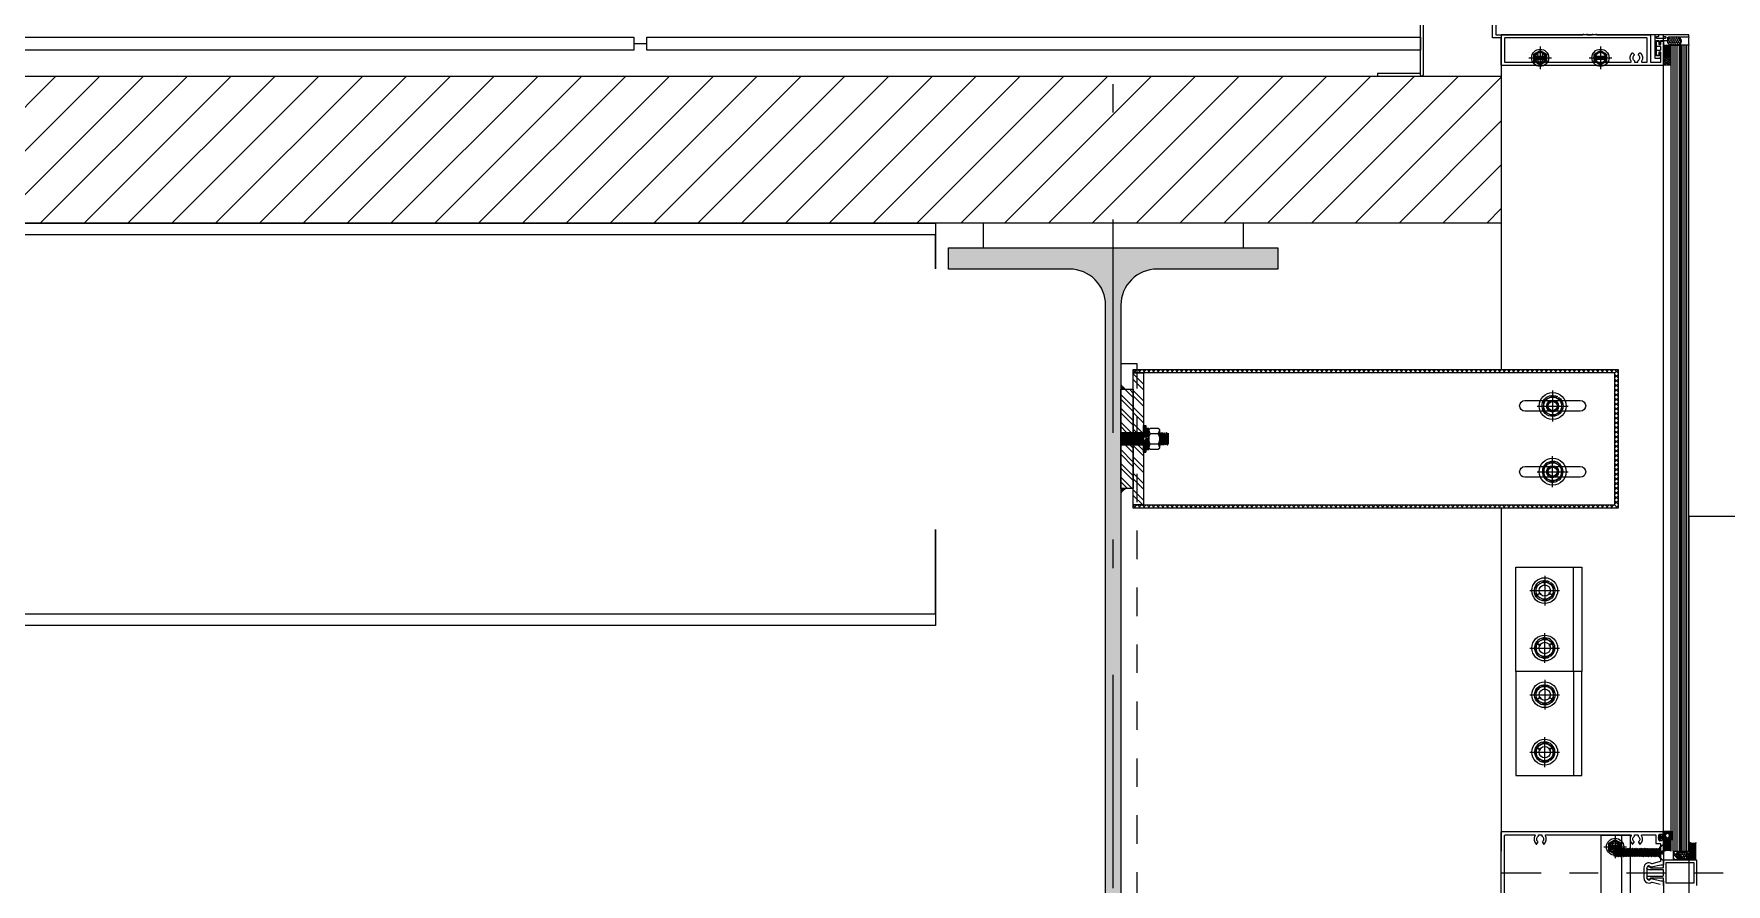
# Model space of a CAD drawing. Header units: millimetres. Extents: x -101 to 3415, y -52 to 1366.
# Drawn here: x 314.67 to 320.62, y 94.71 to 97.7 of the extents above; entities that cross this region are included whole.
import ezdxf

# ---------------------------------------------------------------- set-up
doc = ezdxf.new("R2010")
doc.units = ezdxf.units.MM
doc.set_wipeout_variables(frame=1)
for name, pattern in [('CENTER3', [0.28, 0.14, -0.05, 0.04, -0.05]), ('DASHDOT2', [0.5, 0.25, -0.125, 0, -0.125]), ('OCULTA2', [0.3, 0.2, -0.1])]:
    doc.linetypes.add(name, pattern=pattern)
for name, color, linetype in [('00_ARQ', 8, 'Continuous'), ('A-CANCELERIA', 2, 'Continuous'), ('A-ESTRUCTURA', 6, 'Continuous')]:
    doc.layers.add(name, color=color, linetype=linetype)

# ---------------------------------------------------------------- blocks, each defined once
blk = doc.blocks.new('A$C54DE39B3')
at = {"layer": 'A-ESTRUCTURA', "color": 8, "linetype": 'OCULTA2', "ltscale": 0.1}
for points in [[(-0.1, 0.019), (0.1, 0.019), (0.1, 0), (-0.1, 0)], [(-0.00585, -0.089), (-0.00585, -0.589), (-0.01835, -0.589), (-0.01835, -0.089)]]:
    blk.add_lwpolyline(points, close=True, dxfattribs=at)
blk = doc.blocks.new('AUDIT_I_220507212152-0')
at = {"layer": 'A-CANCELERIA'}
h = blk.add_hatch(dxfattribs=at)
h.set_pattern_fill('ANSI37', color=256, scale=0.0002, angle=-90, style=0)
h.set_pattern_definition([(45, (260.1415065, -66.0624276), (0.000449012806, -0.000449012806), []), (315, (260.1415065, -66.0624276), (-0.000449012806, -0.000449012806), [])])
edge = h.paths.add_edge_path()
edge.add_line((261.7684, -71.5487), (261.7682, -71.5504))
edge.add_line((261.7682, -71.5504), (261.7682, -71.5516))
edge.add_arc((261.7686, -71.5516), 0.000381, 180, 258.6001)
edge.add_line((261.7685, -71.552), (261.7707, -71.5525))
edge.add_arc((261.7708, -71.5523), 0.000127, 258.6001, 374.6322)
edge.add_line((261.7709, -71.5523), (261.7706, -71.5512))
edge.add_arc((261.771, -71.5511), 0.000381, 14.6322, 194.6322, ccw=False)
edge.add_line((261.7713, -71.551), (261.7719, -71.5532))
edge.add_line((261.7719, -71.5532), (261.7713, -71.5554))
edge.add_arc((261.771, -71.5553), 0.000381, 165.3678, 345.3678, ccw=False)
edge.add_line((261.7706, -71.5552), (261.7709, -71.5541))
edge.add_arc((261.7708, -71.5541), 0.000127, 345.3678, 461.3999)
edge.add_line((261.7707, -71.554), (261.7685, -71.5544))
edge.add_arc((261.7686, -71.5548), 0.000381, 101.3999, 180)
edge.add_line((261.7682, -71.5548), (261.7682, -71.555))
edge.add_line((261.7682, -71.555), (261.7619, -71.555))
edge.add_line((261.7619, -71.555), (261.7619, -71.5532))
edge.add_line((261.7619, -71.5532), (261.7619, -71.5504))
edge.add_line((261.7619, -71.5504), (261.7619, -71.5487))
edge.add_line((261.7619, -71.5487), (261.7684, -71.5487))
edge = h.paths.add_edge_path(flags=16)
edge.add_line((261.7639, -71.5516), (261.7639, -71.5521))
edge.add_arc((261.7651, -71.5521), 0.00114, 180, 360)
edge.add_line((261.7662, -71.5521), (261.7662, -71.5516))
edge.add_arc((261.7651, -71.5516), 0.00114, 360, 540)

msp = doc.modelspace()

# ---------------------------------------------------------------- hatches: boundary and pattern name
at = {"layer": '00_ARQ'}
h = msp.add_hatch(dxfattribs=at)
h.set_pattern_fill('SELLADOR', color=9, scale=0.116152, angle=-90, style=0)
h.set_pattern_definition([(270, (327.8339542, 72.499593), (-0.001170883143, -0.00058544157), [0, -0.001170883143])])
edge = h.paths.add_edge_path()
edge.add_line((320.3967, 97.6568), (320.3967, 97.6167))
edge.add_line((320.3967, 97.6167), (320.4241, 97.6167))
edge.add_line((320.4241, 97.6167), (320.4241, 97.6572))
edge.add_arc((320.4096, 97.7314), 0.0757, 260.22845, 281.065, ccw=False)
h = msp.add_hatch(dxfattribs=at)
h.set_pattern_fill('HONEY', color=9, scale=0.001372, angle=90, style=0)
h.set_pattern_definition([(90, (341.5283717, 101.5745873), (0.0037721501, 0.0065335572), [0.0043557048, -0.0087114096]), (330, (341.5283717, 101.5745873), (0.00377215146, -0.0065335564), [0.0043557048, -0.0087114096]), (30, (341.5283717, 101.5745873), (0.0075443016, 8e-10), [-0.0087114096, 0.0043557048])])
edge = h.paths.add_edge_path()
edge.add_line((320.4253, 97.6865), (320.444, 97.6862))
edge.add_arc((320.444, 97.6717), 0.0145, -90, 90, ccw=False)
edge.add_line((320.444, 97.6572), (320.4253, 97.6574))
edge.add_arc((320.4253, 97.6719), 0.0145, 90, 270, ccw=False)
h = msp.add_hatch(dxfattribs=at)
h.set_pattern_fill('NORTON', color=9, scale=0.116152, style=0)
h.set_pattern_definition([(180, (323.497392, 95.941943), (0, 0.004056067), [0.002341772, -0.004683543]), (60, (323.497392, 95.941943), (0.003512657, -0.0020280336), [0.002341772, -0.004683543]), (120, (323.49505, 95.941943), (0.003512657, 0.0020280336), [0.002341772, -0.004683543]), (60, (323.491147, 95.935183), (0.007025315, -0.004056068), [0, -0.01405063]), (60, (323.491928, 95.936535), (0.007025315, -0.004056068), [0, -0.01405063]), (60, (323.492708, 95.937887), (0.007025315, -0.004056068), [0, -0.01405063]), (60, (323.493489, 95.939239), (0.007025315, -0.004056068), [0, -0.01405063]), (60, (323.4942695, 95.940591), (0.007025315, -0.004056068), [0, -0.01405063]), (60, (323.491147, 95.943295), (0.007025315, -0.004056068), [0, -0.01405063]), (60, (323.491928, 95.944647), (0.007025315, -0.004056068), [0, -0.01405063]), (60, (323.492708, 95.945999), (0.007025315, -0.004056068), [0, -0.01405063]), (60, (323.493489, 95.947351), (0.007025315, -0.004056068), [0, -0.01405063]), (60, (323.4942695, 95.948703), (0.007025315, -0.004056068), [0, -0.01405063]), (60, (323.500319, 95.945661), (0.007025315, -0.004056068), [0, -0.007025315]), (60, (323.499148, 95.946337), (0.007025315, -0.004056068), [0, -0.007025315]), (60, (323.4968064, 95.947689), (0.007025315, -0.004056068), [0, -0.007025315]), (60, (323.4956355, 95.948365), (0.007025315, -0.004056068), [0, -0.007025315])])
h.paths.add_polyline_path([(320.4241, 97.5877), (320.4241, 97.6167), (320.3967, 97.6167), (320.3967, 97.5877)])
h = msp.add_hatch(dxfattribs=at)
h.set_pattern_fill('LINE', color=9, scale=0.034297, angle=45, style=0)
h.set_pattern_definition([(45, (-3488.39546, -6.57735), (-0.07699871, 0.07699871), [])])
h.paths.add_polyline_path([(319.8268, 97.0319), (226.9508, 97.0319), (226.9508, 97.5487), (319.8268, 97.5486)])
h = msp.add_hatch(color=9, dxfattribs=at)
edge = h.paths.add_edge_path()
edge.add_line((318.4902, 96.7437), (318.4902, 94.0458))
edge.add_arc((318.617, 94.0458), 0.1267, 180, 270)
edge.add_line((318.617, 93.9191), (319.0419, 93.9191))
edge.add_line((319.0419, 93.9191), (319.0419, 93.8445))
edge.add_line((319.0419, 93.8445), (317.885, 93.8445))
edge.add_line((317.885, 93.8445), (317.885, 93.9191))
edge.add_line((317.885, 93.9191), (318.31, 93.9191))
edge.add_arc((318.31, 94.0458), 0.1267, 270, 360)
edge.add_line((318.4367, 94.0458), (318.4367, 96.7437))
edge.add_arc((318.31, 96.7437), 0.1267, 0, 90)
edge.add_line((318.31, 96.8704), (317.885, 96.8704))
edge.add_line((317.885, 96.8704), (317.885, 96.945))
edge.add_line((317.885, 96.945), (319.0419, 96.945))
edge.add_line((319.0419, 96.945), (319.0419, 96.8704))
edge.add_line((319.0419, 96.8704), (318.617, 96.8704))
edge.add_arc((318.617, 96.7437), 0.1267, 90, 180)
h = msp.add_hatch(dxfattribs=at)
h.set_pattern_fill('ANSI37', color=9, scale=0.003658, style=0)
h.set_pattern_definition([(135, (337.175236, 99.771633), (0.008213196, 0.008213196), []), (45, (337.175236, 99.771633), (0.008213196, -0.008213196), [])])
h.paths.add_polyline_path([(318.5338, 96.0418), (320.2263, 96.0418), (320.2263, 96.5064), (318.5338, 96.5064), (318.5338, 96.5174), (320.2373, 96.5174), (320.2373, 96.0308), (318.5338, 96.0308)])
h = msp.add_hatch(dxfattribs=at)
h.set_pattern_fill('ANSI32', color=9, scale=0.10975, style=0)
h.set_pattern_definition([(135, (370.33172, 83.118917), (0.029101875, 0.029101875), []), (135, (370.31232, 83.118917), (0.029101875, 0.029101875), [])])
h.paths.add_polyline_path([(318.5338, 96.4832), (318.5338, 96.5064), (318.5701, 96.5064), (318.5701, 96.2958), (318.5338, 96.2958)])
h.paths.add_polyline_path([(318.5338, 96.2523), (318.5701, 96.2523), (318.5701, 96.0418), (318.5338, 96.0418)])
h = msp.add_hatch(dxfattribs=at)
h.set_pattern_fill('CROSS', color=9, scale=0.004573, style=0)
h.set_pattern_definition([(180, (361.426893, 107.2367121), (-0.001143229608, -0.001143229608), [0.000571614804, -0.00171484441]), (270, (361.4266072, 107.2369979), (0.001143229608, -0.001143229608), [0.000571614804, -0.00171484441])])
edge = h.paths.add_edge_path()
edge.add_line((318.4902, 96.4483), (318.5072, 96.4483))
edge.add_ellipse((318.5355, 96.496), major_axis=(0.0392, 0.0392), ratio=1, start_angle=170.24247, end_angle=194.24065, ccw=False)
edge.add_line((318.4902, 96.464), (318.4902, 96.4483))
h = msp.add_hatch(dxfattribs=at)
h.set_pattern_fill('ANSI32', color=9, scale=0.091458, style=0)
h.set_pattern_definition([(135, (361.426893, 85.311444), (0.024251562, 0.024251562), []), (135, (361.410725, 85.311444), (0.024251562, 0.024251562), [])])
h.paths.add_polyline_path([(318.4902, 96.4483), (318.5338, 96.4483), (318.5338, 96.2958), (318.4902, 96.2958)])
h.paths.add_polyline_path([(318.4902, 96.2523), (318.5338, 96.2523), (318.5338, 96.0998), (318.4902, 96.0998)])
h = msp.add_hatch(dxfattribs=at)
h.set_pattern_fill('ANSI36', color=9, scale=0.022865, angle=90, style=0)
h.set_pattern_definition([(45, (355.3496525, 66.4827596), (0.00555764968, 0.00151572264), [0.00714518505, -0.001429037, 0, -0.001429037])])
h.paths.add_polyline_path([(318.4902, 96.2523), (318.4902, 96.2958), (318.5338, 96.2958), (318.5338, 96.2523)])
h = msp.add_hatch(dxfattribs=at)
h.set_pattern_fill('ANSI36', color=9, scale=0.022865, angle=90, style=0)
h.set_pattern_definition([(45, (355.3860072, 66.4827596), (0.00555764968, 0.00151572264), [0.00714518505, -0.001429037, 0, -0.001429037])])
h.paths.add_polyline_path([(318.5266, 96.2523), (318.5266, 96.2958), (318.5701, 96.2958), (318.5701, 96.2523)])
h = msp.add_hatch(dxfattribs=at)
h.set_pattern_fill('CROSS', color=9, scale=0.004573, style=0)
h.set_pattern_definition([(180, (361.426893, 85.3114437), (-0.001143229608, 0.001143229608), [0.000571614804, -0.00171484441]), (90, (361.4266072, 85.3111579), (0.001143229608, 0.001143229608), [0.000571614804, -0.00171484441])])
edge = h.paths.add_edge_path()
edge.add_line((318.4902, 96.0842), (318.4902, 96.0998))
edge.add_line((318.4902, 96.0998), (318.5072, 96.0998))
edge.add_ellipse((318.5355, 96.0522), major_axis=(-0.0392, 0.0392), ratio=1, start_angle=-14.24065, end_angle=9.75753)
h = msp.add_hatch(dxfattribs=at)
h.set_pattern_fill('DOTS', color=9, scale=0.000457292, style=0)
h.set_pattern_definition([(180, (316.7277151, 103.2492474), (-0.0003629754, 0.0007259508), [0, -0.0007259508])])
edge = h.paths.add_edge_path()
edge.add_ellipse((320.4118, 94.8293), major_axis=(-0.0255, 0.0255), ratio=1, start_angle=321.46725, end_angle=339.66517, ccw=False)
edge.add_line((320.4077, 94.8651), (320.4159, 94.8651))
edge.add_ellipse((320.4118, 94.8293), major_axis=(0.0255, 0.0255), ratio=1, start_angle=384.77258, end_angle=398.53275, ccw=False)
edge.add_line((320.4243, 94.8632), (320.4243, 94.8256))
edge.add_ellipse((320.4118, 94.7917), major_axis=(-0.0255, 0.0255), ratio=1, start_angle=-65.22742, end_angle=-20.33483)
edge.add_line((320.3968, 94.8245), (320.3968, 94.8621))
h = msp.add_hatch(dxfattribs=at)
h.set_pattern_fill('DOTS', color=9, scale=0.123451, style=0)
h.set_pattern_definition([(270, (316.7277151, 108.35290205), (-0.00065335572, -0.00032667786), [0, -0.00065335572])])
edge = h.paths.add_edge_path()
edge.add_line((320.4855, 94.8256), (320.4861, 94.8256))
edge.add_line((320.4861, 94.8256), (320.4861, 94.8418))
edge.add_line((320.4861, 94.8418), (320.4861, 94.8581))
edge.add_ellipse((320.5012, 94.8777), major_axis=(0.0175, 0.0175), ratio=1, start_angle=187.55621, end_angle=252.74026)
edge.add_line((320.5127, 94.8558), (320.5127, 94.7947))
edge.add_line((320.5127, 94.7947), (320.4862, 94.7947))
edge.add_line((320.4862, 94.7947), (320.4855, 94.8256))
h = msp.add_hatch(dxfattribs=at)
h.set_pattern_fill('CALZAS', color=9, scale=0.123451, style=0)
h.set_pattern_definition([(135, (323.33473, 88.718011), (0.01662926, 0.01662926), [0.12345054, -0.03086263, 0.06172527, -0.03086263]), (135, (323.336808, 88.72009), (0.01662926, 0.01662926), [0.15431317, -0.03086263, 0.03086263, -0.03086263]), (135, (323.338887, 88.722169), (0.01662926, 0.01662926), [0.0925879, -0.00771566, 0.01543132, -0.00771566]), (135, (323.34246, 88.725742), (0.01662926, 0.01662926), [0.2469011, -0.0077157]), (135, (323.345123, 88.728405), (0.01662926, 0.01662926), [0.06172527, -0.001234505, 0, -0.001234505, 0, -0.001234505])])
h.paths.add_polyline_path([(320.4324, 94.8256), (320.4855, 94.8256), (320.4856, 94.7947), (320.4324, 94.7947)])
h = msp.add_hatch(dxfattribs=at)
h.set_pattern_fill('HONEY', color=9, scale=0.001458, angle=90, style=0)
h.set_pattern_definition([(90, (338.07939, 109.2723726), (0.0040091729, 0.0069440928), [0.0046293952, -0.0092587904]), (330, (338.07939, 109.2723726), (0.00400917434, -0.006944092), [0.0046293952, -0.0092587904]), (30, (338.07939, 109.2723726), (0.00801834724, 8e-10), [-0.0092587904, 0.0046293952])])
edge = h.paths.add_edge_path()
edge.add_line((320.4563, 94.8256), (320.4686, 94.8256))
edge.add_arc((320.4686, 94.8102), 0.0154, -90, 90, ccw=False)
edge.add_line((320.4686, 94.7947), (320.4563, 94.7947))
edge.add_arc((320.4563, 94.8102), 0.0154, 90, 270, ccw=False)

# ---------------------------------------------------------------- linework, layer by layer
at = {"layer": '00_ARQ', "color": 9, "linetype": 'DASHDOT2', "ltscale": 3}
msp.add_line((318.4635, 38.6952), (318.4635, 195.7659), dxfattribs=at)
at = {"layer": '00_ARQ', "color": 9, "ltscale": 3}
msp.add_line((316.7795, 97.663), (316.8253, 97.663), dxfattribs=at)
at = {"layer": '00_ARQ', "color": 9}
for p, q in [((320.4515, 97.6537, 0.0001), (320.4585, 97.6537, 0.0001)), ((318.5701, 96.2958), (318.4902, 96.2958)), ((318.5701, 96.2523), (318.4902, 96.2523)), ((320.223, 94.8084), (320.223, 94.8324)), ((320.3968, 94.8208), (320.3707, 94.8208))]:
    msp.add_line(p, q, dxfattribs=at)
for points in [[(319.5519, 97.9264), (319.5519, 97.5533, -1), (319.5427, 97.5533), (319.5427, 97.9356, -0.414214)], [(320.1601, 97.6971, 0.414214), (320.1637, 97.6935), (320.3494, 97.6935, -0.414214), (320.3508, 97.6921), (320.3508, 97.5987, 0.414214), (320.3522, 97.5973), (320.3862, 97.5973, 0.414214), (320.3876, 97.5987), (320.3876, 97.6316, 0.414214), (320.3862, 97.633), (320.3812, 97.633, 0.414214), (320.3799, 97.6316), (320.3799, 97.6229, -0.414214), (320.3785, 97.6216), (320.374, 97.6216, -0.414214), (320.3726, 97.6229), (320.3726, 97.6388, -0.414214), (320.374, 97.6402), (320.3862, 97.6402, 0.414214), (320.3876, 97.6416), (320.3876, 97.6515, 0.414214), (320.3862, 97.6529), (320.374, 97.6529, -0.414214), (320.3726, 97.6543), (320.3726, 97.6702, -0.414214), (320.374, 97.6716), (320.3785, 97.6716, -0.414214), (320.3799, 97.6702), (320.3799, 97.6615, 0.414214), (320.3812, 97.6601), (320.3862, 97.6601, 0.414214), (320.3876, 97.6615), (320.3876, 97.6702, -0.414214), (320.389, 97.6716), (320.3954, 97.6716, -0.414214), (320.3967, 97.6702), (320.3967, 97.5877, -0.414214), (320.3954, 97.5863), (319.8281, 97.5863, -0.414214), (319.8268, 97.5877), (319.8268, 97.6812, 0.414214), (319.8254, 97.6826), (319.7977, 97.6826, -0.414214), (319.7964, 97.684), (319.7964, 97.8308, -0.414214)], [(319.8073, 97.7859), (319.8073, 97.6949, 0.414214), (319.8087, 97.6935), (320.1118, 97.6935, 0.414214), (320.1154, 97.6971)], [(320.1269, 97.6971, 0.414214), (320.1306, 97.6935), (320.1449, 97.6935, 0.414214), (320.1485, 97.6971)], [(320.4859, 97.6935), (320.3978, 97.6935, 0.414214), (320.3955, 97.6912), (320.3955, 97.6903, 0.414214), (320.3978, 97.688), (320.4023, 97.688, -0.414214), (320.4046, 97.6857), (320.4046, 97.683, -0.414214), (320.4023, 97.6807), (320.374, 97.6807, -0.414214), (320.3717, 97.683), (320.3717, 97.6857, -0.414214), (320.374, 97.688), (320.3786, 97.688, 0.414214), (320.3809, 97.6903), (320.3809, 97.6912, 0.414214), (320.3786, 97.6935), (320.3671, 97.6935, 0.414214), (320.3658, 97.6921), (320.3658, 97.6135, 0.414214), (320.3671, 97.6121), (320.3849, 97.6121, 0.414214), (320.3862, 97.6135), (320.3862, 97.6308, 0.414214), (320.3849, 97.6322), (320.3822, 97.6322, 0.414214), (320.3808, 97.6308), (320.3808, 97.6208, -0.414214), (320.3794, 97.6194), (320.3731, 97.6194, -0.414214), (320.3717, 97.6208), (320.3717, 97.6725, -0.414214), (320.3731, 97.6738), (320.3794, 97.6738, -0.414214), (320.3808, 97.6725), (320.3808, 97.6624, 0.414214), (320.3822, 97.661), (320.3849, 97.661, 0.414214), (320.3862, 97.6624), (320.3862, 97.672, -0.414214), (320.3876, 97.6734), (320.4101, 97.6734, 0.414214), (320.4124, 97.6757), (320.4124, 97.6839, -0.414214), (320.4147, 97.6862), (320.4859, 97.6862), (320.4859, 97.6935)], [(320.0073, 96.4055, -1), (320.0073, 96.37, -1), (320.0073, 96.4104)], [(318.5886, 96.2428, -0.100889), (318.5934, 96.256, -0.267949), (318.5934, 96.2921, -0.100889), (318.5886, 96.3053)], [(318.6267, 96.2428, 0.100889), (318.6219, 96.256, 0.267949), (318.6219, 96.2921, 0.100889), (318.6267, 96.3053)], [(320.0073, 96.1427, 1), (320.0073, 96.1781, 1), (320.0073, 96.1377)], [(319.8268, 94.6055), (319.8268, 94.8924, -0.414214), (319.8285, 94.8942), (320.3945, 94.8942, -0.414214), (320.3968, 94.8919), (320.3968, 94.8823, -0.669376), (320.3938, 94.8811, 0.199773), (320.3864, 94.8842), (320.3851, 94.8842, 0.414214), (320.3793, 94.8784), (320.3793, 94.8682, 0.414214), (320.3851, 94.8624), (320.3864, 94.8624, 0.199773), (320.3938, 94.8654, -0.669376), (320.3968, 94.8642), (320.3968, 94.7782, -0.414214), (320.395, 94.7764), (320.3877, 94.7764), (320.3533, 94.7688, -0.356258), (320.3517, 94.7695, 0.808797), (320.3386, 94.7667), (320.3386, 94.7312, 0.808797), (320.3517, 94.7284, -0.356258), (320.3533, 94.7292), (320.3877, 94.7216), (320.395, 94.7216, -0.414214), (320.3968, 94.7198), (320.3968, 94.6338, -0.669376)], [(319.8377, 94.6184), (319.8377, 94.8796, -0.414214), (319.8414, 94.8832), (319.9432, 94.8832, -0.597049), (319.9453, 94.8795, 0.385613), (319.9498, 94.8505, 0.434031), (319.9517, 94.8507), (319.9558, 94.8565, 0.384687), (319.9556, 94.8583, -0.496295), (319.9568, 94.8776, 0.251973), (319.9574, 94.8787), (319.9574, 94.8819, -0.414214), (319.9588, 94.8832), (319.9682, 94.8832, -0.414214), (319.9696, 94.8819), (319.9696, 94.8787, 0.251974), (319.9702, 94.8776, -0.496289), (319.9715, 94.8583, 0.384737), (319.9713, 94.8565), (319.9753, 94.8507, 0.433937), (319.9773, 94.8505, 0.38562), (319.9818, 94.8795, -0.597036), (319.9838, 94.8832), (320.2809, 94.8832, -0.597066), (320.2829, 94.8795, 0.385613), (320.2874, 94.8505, 0.434031), (320.2894, 94.8507), (320.2934, 94.8565, 0.384687), (320.2932, 94.8583, -0.496295), (320.2945, 94.8776, 0.251973), (320.2951, 94.8787), (320.2951, 94.8819, -0.414214), (320.2965, 94.8832), (320.3059, 94.8832, -0.414214), (320.3073, 94.8819), (320.3073, 94.8787, 0.251974), (320.3079, 94.8776, -0.496289), (320.3092, 94.8583, 0.384737), (320.3089, 94.8565), (320.313, 94.8507, 0.433937), (320.315, 94.8505, 0.38562), (320.3194, 94.8795, -0.597055), (320.3215, 94.8832), (320.368, 94.8832, -0.414214), (320.3693, 94.8819), (320.3693, 94.8537, 0.414214), (320.3707, 94.8524), (320.3844, 94.8524, -0.414214), (320.3858, 94.851), (320.3858, 94.7895, -0.339454), (320.3852, 94.7887), (320.3569, 94.7811, -0.221837), (320.3557, 94.7813), (320.3557, 94.7813, 0.606882), (320.3277, 94.7667), (320.3277, 94.7312, 0.608426), (320.3558, 94.7167, -0.222929), (320.3569, 94.7169), (320.3852, 94.7093, -0.339454)], [(320.5127, 94.793), (320.5127, 94.705, -0.414214)]]:
    msp.add_lwpolyline(points, format="xyb", dxfattribs=at)
for points in [[(320.3967, 94.8256), (320.3967, 97.6935), (319.8268, 97.6935), (319.8268, 96.5174)], [(319.9635, 97.653), (319.9635, 97.5732)], [(320.1753, 97.653), (320.1753, 97.5732)], [(320.4243, 94.8256), (320.4243, 97.6572), (320.4517, 97.6572), (320.4517, 94.8256)], [(320.4311, 94.8256), (320.4311, 97.6572)], [(320.438, 94.8256), (320.438, 97.6572)], [(320.4449, 94.8256), (320.4449, 97.6572)], [(320.4861, 94.8256), (320.4861, 97.6572), (320.4587, 97.6572), (320.4587, 94.8256)], [(320.4655, 94.8256), (320.4655, 97.6572)], [(320.4724, 94.8256), (320.4724, 97.6572)], [(320.4792, 94.8256), (320.4792, 97.6572)], [(319.9236, 97.6131), (320.0034, 97.6131)], [(319.9417, 97.6174), (319.9853, 97.6174)], [(319.9417, 97.6087), (319.9853, 97.6087)], [(320.1355, 97.6131), (320.2152, 97.6131)], [(320.1536, 97.6174), (320.1971, 97.6174)], [(320.1536, 97.6087), (320.1971, 97.6087)], [(319.5427, 97.5579), (319.3915, 97.5579), (319.3915, 97.5487), (319.5473, 97.5487)], [(320.0073, 96.4436), (320.0073, 96.3353)], [(319.9532, 96.3894), (320.0614, 96.3894)], [(318.6219, 96.2921), (318.5934, 96.2921)], [(318.6283, 96.2951), (318.6267, 96.2762)], [(318.6267, 96.2867), (318.6274, 96.2951)], [(318.6267, 96.2565), (318.627, 96.257), (318.6306, 96.2911), (318.6283, 96.2951), (318.6274, 96.2951), (318.6267, 96.2938)], [(318.6324, 96.2911), (318.6306, 96.2911)], [(318.6311, 96.2531), (318.6347, 96.2951)], [(318.6356, 96.2951), (318.632, 96.2531)], [(318.6397, 96.2911), (318.6379, 96.2911)], [(318.6383, 96.2531), (318.642, 96.2951)], [(318.6429, 96.2951), (318.6392, 96.2531)], [(318.6451, 96.2911), (318.6469, 96.2911)], [(318.6456, 96.2531), (318.6492, 96.2951)], [(318.6501, 96.2951), (318.6465, 96.2531)], [(318.6524, 96.2911), (318.6542, 96.2911)], [(318.6528, 96.2531), (318.656, 96.2943)], [(318.656, 96.2943), (318.6538, 96.2531)], [(318.6219, 96.256), (318.5934, 96.256)], [(318.627, 96.257), (318.6288, 96.257)], [(318.6361, 96.257), (318.6342, 96.257)], [(318.6415, 96.257), (318.6433, 96.257)], [(318.6488, 96.257), (318.6506, 96.257)], [(320.0073, 96.1046), (320.0073, 96.2128)], [(319.9532, 96.1587), (320.0614, 96.1587)], [(319.8268, 96.0308), (319.8268, 94.8256)], [(319.9795, 95.7931), (319.9795, 95.6885)], [(319.9271, 95.7408), (320.0318, 95.7408)], [(319.9795, 95.4868), (319.9795, 95.5915)], [(319.9271, 95.5392), (320.0318, 95.5392)], [(319.9271, 95.375), (320.0318, 95.375)], [(319.9795, 95.4273), (319.9795, 95.3226)], [(319.9795, 95.121), (319.9795, 95.2257)], [(319.9271, 95.1733), (320.0318, 95.1733)], [(320.1868, 94.8405), (320.2666, 94.8405)], [(320.2049, 94.8448), (320.2485, 94.8448)], [(320.2267, 94.8803), (320.2267, 94.8006)], [(320.2503, 94.6164), (320.2503, 94.8816)], [(320.2049, 94.8361), (320.2485, 94.8361)], [(320.223, 94.8084), (320.2239, 94.8101), (320.2268, 94.8316), (320.225, 94.8347), (320.2243, 94.8347), (320.223, 94.8324)], [(320.225, 94.8347), (320.223, 94.8153)], [(320.223, 94.8222), (320.2243, 94.8347)], [(320.2239, 94.8101), (320.2254, 94.8101)], [(320.2268, 94.8316), (320.2283, 94.8316)], [(320.2272, 94.8069), (320.2301, 94.8347)], [(320.2279, 94.8069), (320.2308, 94.8347)], [(320.2312, 94.8101), (320.2297, 94.8101)], [(320.2341, 94.8316), (320.2326, 94.8316)], [(320.233, 94.8069), (320.2359, 94.8347)], [(320.2334, 94.8104), (320.2359, 94.8347)], [(320.2334, 94.8262), (320.2341, 94.8316), (320.2359, 94.8347), (320.2366, 94.8347), (320.2385, 94.8316), (320.2355, 94.8101), (320.2337, 94.8069), (320.2334, 94.8069)], [(320.2334, 94.8069), (320.2334, 94.8316), (320.2341, 94.8316)], [(320.2337, 94.8069), (320.2366, 94.8347)], [(320.2366, 94.8347), (320.2337, 94.8069)], [(320.237, 94.8101), (320.2355, 94.8101)], [(320.2355, 94.8101), (320.237, 94.8101)], [(320.2399, 94.8316), (320.2385, 94.8316)], [(320.2385, 94.8316), (320.2399, 94.8316)], [(320.2388, 94.8069), (320.2417, 94.8347)], [(320.2392, 94.8104), (320.2417, 94.8347)], [(320.2392, 94.8262), (320.2399, 94.8316), (320.2417, 94.8347), (320.2424, 94.8347), (320.2443, 94.8316), (320.2414, 94.8101), (320.2395, 94.8069), (320.2392, 94.8069)], [(320.2392, 94.8069), (320.2392, 94.8316), (320.2399, 94.8316)], [(320.2395, 94.8069), (320.2424, 94.8347)], [(320.2424, 94.8347), (320.2395, 94.8069)], [(320.2428, 94.8101), (320.2414, 94.8101)], [(320.2414, 94.8101), (320.2428, 94.8101)], [(320.2457, 94.8316), (320.2443, 94.8316)], [(320.2443, 94.8316), (320.2457, 94.8316)], [(320.2446, 94.8069), (320.2475, 94.8347)], [(320.2483, 94.8347), (320.2453, 94.8069)], [(320.2472, 94.8101), (320.2486, 94.8101)], [(320.2501, 94.8316), (320.2515, 94.8316)], [(320.2504, 94.8069), (320.2533, 94.8347)], [(320.2512, 94.8069), (320.2541, 94.8347)], [(320.2544, 94.8101), (320.253, 94.8101)], [(320.2573, 94.8316), (320.2559, 94.8316)], [(320.2562, 94.8069), (320.2591, 94.8347)], [(320.2599, 94.8347), (320.257, 94.8069)], [(320.2588, 94.8101), (320.2602, 94.8101)], [(320.2617, 94.8316), (320.2631, 94.8316)], [(320.262, 94.8069), (320.2649, 94.8347)], [(320.2628, 94.8069), (320.2657, 94.8347)], [(320.266, 94.8101), (320.2646, 94.8101)], [(320.2689, 94.8316), (320.2675, 94.8316)], [(320.2679, 94.8069), (320.2708, 94.8347)], [(320.2686, 94.8069), (320.2715, 94.8347)], [(320.2718, 94.8101), (320.2704, 94.8101)], [(320.2748, 94.8316), (320.2733, 94.8316)], [(320.2737, 94.8069), (320.2766, 94.8347)], [(320.2773, 94.8347), (320.2744, 94.8069)], [(320.2762, 94.8101), (320.2777, 94.8101)], [(320.2791, 94.8316), (320.2806, 94.8316)], [(320.2795, 94.8069), (320.2824, 94.8347)], [(320.2802, 94.8069), (320.2831, 94.8347)], [(320.2835, 94.8101), (320.282, 94.8101)], [(320.2843, 94.8165), (320.2835, 94.8101), (320.2843, 94.8086)], [(320.2864, 94.8316), (320.2849, 94.8316)], [(320.2853, 94.8069), (320.2882, 94.8347)], [(320.2889, 94.8347), (320.286, 94.8069)], [(320.2878, 94.8101), (320.2893, 94.8101)], [(320.2907, 94.8316), (320.2922, 94.8316)], [(320.2911, 94.8069), (320.294, 94.8347)], [(320.2918, 94.8069), (320.2947, 94.8347)], [(320.2951, 94.8101), (320.2936, 94.8101)], [(320.298, 94.8316), (320.2965, 94.8316)], [(320.2969, 94.8069), (320.2998, 94.8347)], [(320.3005, 94.8347), (320.2976, 94.8069)], [(320.2994, 94.8101), (320.3009, 94.8101)], [(320.3023, 94.8316), (320.3038, 94.8316)], [(320.3027, 94.8069), (320.3056, 94.8347)], [(320.3034, 94.8069), (320.3063, 94.8347)], [(320.3067, 94.8101), (320.3052, 94.8101)], [(320.3096, 94.8316), (320.3081, 94.8316)], [(320.3089, 94.8104), (320.3114, 94.8347)], [(320.3089, 94.8262), (320.3096, 94.8316), (320.3114, 94.8347), (320.3121, 94.8347), (320.314, 94.8316), (320.311, 94.8101), (320.3092, 94.8069), (320.3089, 94.8069)], [(320.3089, 94.8069), (320.3089, 94.8316), (320.3096, 94.8316)], [(320.3092, 94.8069), (320.3121, 94.8347)], [(320.3125, 94.8101), (320.311, 94.8101)], [(320.3154, 94.8316), (320.314, 94.8316)], [(320.3143, 94.8069), (320.3172, 94.8347)], [(320.3179, 94.8347), (320.315, 94.8069)], [(320.3169, 94.8101), (320.3183, 94.8101)], [(320.3198, 94.8316), (320.3212, 94.8316)], [(320.3201, 94.8069), (320.323, 94.8347)], [(320.3208, 94.8069), (320.3238, 94.8347)], [(320.3241, 94.8101), (320.3227, 94.8101)], [(320.327, 94.8316), (320.3256, 94.8316)], [(320.3259, 94.8069), (320.3288, 94.8347)], [(320.3296, 94.8347), (320.3267, 94.8069)], [(320.3285, 94.8101), (320.3299, 94.8101)], [(320.3314, 94.8316), (320.3328, 94.8316)], [(320.3317, 94.8069), (320.3346, 94.8347)], [(320.3325, 94.8069), (320.3354, 94.8347)], [(320.3357, 94.8101), (320.3343, 94.8101)], [(320.3386, 94.8316), (320.3372, 94.8316)], [(320.3375, 94.8069), (320.3404, 94.8347)], [(320.3383, 94.8069), (320.3412, 94.8347)], [(320.3415, 94.8101), (320.3401, 94.8101)], [(320.3444, 94.8316), (320.343, 94.8316)], [(320.3434, 94.8069), (320.3463, 94.8347)], [(320.347, 94.8347), (320.3441, 94.8069)], [(320.3459, 94.8101), (320.3473, 94.8101)], [(320.3488, 94.8316), (320.3502, 94.8316)], [(320.3492, 94.8069), (320.3521, 94.8347)], [(320.3499, 94.8069), (320.3528, 94.8347)], [(320.3532, 94.8101), (320.3517, 94.8101)], [(320.354, 94.8165), (320.3532, 94.8101), (320.354, 94.8086)], [(320.3561, 94.8316), (320.3546, 94.8316)], [(320.355, 94.8069), (320.3579, 94.8347)], [(320.3586, 94.8347), (320.3557, 94.8069)], [(320.3575, 94.8101), (320.359, 94.8101)], [(320.3604, 94.8316), (320.3619, 94.8316)], [(320.3608, 94.8069), (320.3637, 94.8347)], [(320.3615, 94.8069), (320.3644, 94.8347)], [(320.3648, 94.8101), (320.3633, 94.8101)], [(320.3677, 94.8316), (320.3662, 94.8316)], [(320.3666, 94.8069), (320.3695, 94.8347)], [(320.3702, 94.8347), (320.3673, 94.8069)], [(320.3691, 94.8101), (320.3706, 94.8101)], [(320.372, 94.8316), (320.3735, 94.8316)], [(320.3724, 94.8069), (320.3753, 94.8347)], [(320.3731, 94.8069), (320.376, 94.8347)], [(320.3764, 94.8101), (320.3749, 94.8101)], [(320.3793, 94.8316), (320.3778, 94.8316)], [(320.3782, 94.8069), (320.3811, 94.8347)], [(320.3818, 94.8347), (320.3789, 94.8069)], [(320.3807, 94.8101), (320.3822, 94.8101)], [(320.384, 94.8069), (320.3822, 94.8101), (320.3844, 94.8262)], [(320.3836, 94.8316), (320.3844, 94.8316)], [(320.384, 94.8069), (320.3844, 94.8104)], [(320.3844, 94.8069), (320.384, 94.8069)]]:
    msp.add_lwpolyline(points, dxfattribs=at)
at = {"layer": '00_ARQ', "color": 9, "ltscale": 3}
for points in [[(314.0358, 97.6401), (314.0358, 97.6858), (316.7795, 97.6858), (316.7795, 97.6401)], [(316.8253, 97.6401), (316.8253, 97.6858), (319.5427, 97.6858), (319.5427, 97.6401)]]:
    msp.add_lwpolyline(points, close=True, dxfattribs=at)
at = {"layer": '00_ARQ', "color": 9}
for points in [[(320.3398, 97.5987), (320.3398, 97.6812, 0.414214), (320.3385, 97.6826), (319.8391, 97.6826, 0.414214), (319.8377, 97.6812), (319.8377, 97.5987, 0.414214), (319.8391, 97.5973), (319.9432, 97.5973, 0.597049), (319.9452, 97.6011, -0.385613), (319.9497, 97.6301, -0.434031), (319.9517, 97.6298), (319.9558, 97.6241, -0.384687), (319.9555, 97.6222, 0.496295), (319.9568, 97.6029, -0.251973), (319.9574, 97.6018), (319.9574, 97.5987, 0.414214), (319.9588, 97.5973), (319.9682, 97.5973, 0.414214), (319.9696, 97.5987), (319.9696, 97.6018, -0.251974), (319.9702, 97.6029, 0.496289), (319.9715, 97.6222, -0.384737), (319.9713, 97.6241), (319.9753, 97.6298, -0.433937), (319.9773, 97.6301, -0.38562), (319.9818, 97.6011, 0.597036), (319.9838, 97.5973), (320.2809, 97.5973, 0.597066), (320.2829, 97.6011, -0.385613), (320.2874, 97.6301, -0.434031), (320.2894, 97.6298), (320.2934, 97.6241, -0.384687), (320.2932, 97.6222, 0.496295), (320.2945, 97.6029, -0.251973), (320.2951, 97.6018), (320.2951, 97.5987, 0.414214), (320.2965, 97.5973), (320.3059, 97.5973, 0.414214), (320.3072, 97.5987), (320.3072, 97.6018, -0.251974), (320.3079, 97.6029, 0.496289), (320.3091, 97.6222, -0.384737), (320.3089, 97.6241), (320.313, 97.6298, -0.433937), (320.3149, 97.6301, -0.38562), (320.3194, 97.6011, 0.597055), (320.3215, 97.5973), (320.3385, 97.5973, 0.414214)], [(319.9848, 97.6174), (319.9816, 97.6174, 0.788045), (319.9454, 97.6174), (319.9422, 97.6174, -0.816497)], [(319.9816, 97.6174), (319.9454, 97.6174, -0.788045)], [(320.1967, 97.6174), (320.1935, 97.6174, 0.788045), (320.1572, 97.6174), (320.154, 97.6174, -0.816497)], [(320.1935, 97.6174), (320.1572, 97.6174, -0.788045)], [(320.3967, 97.6568), (320.3967, 97.6167), (320.4241, 97.6167), (320.4241, 97.6572, -0.091168)], [(320.4253, 97.6865), (320.444, 97.6862, -1), (320.444, 97.6572), (320.4253, 97.6574, -1)], [(320.444, 97.6862), (320.4848, 97.6862, 0.334652), (320.4861, 97.6872, 0.085004), (320.4859, 97.6572), (320.4585, 97.6572), (320.444, 97.6572, 0.999836)], [(319.9816, 97.6087), (319.9848, 97.6087, -0.816497), (319.9422, 97.6087), (319.9454, 97.6087, 0.788045)], [(319.9454, 97.6087), (319.9816, 97.6087, -0.788045)], [(320.1935, 97.6087), (320.1967, 97.6087, -0.816497), (320.154, 97.6087), (320.1572, 97.6087, 0.788045)], [(320.1572, 97.6087), (320.1935, 97.6087, -0.788045)], [(320.1046, 96.3714), (319.91, 96.3714, -1), (319.91, 96.4091), (320.1046, 96.4091, -1)], [(320.0238, 96.416), (320.0292, 96.4191, -23.873298), (320.024, 96.4224), (320.0184, 96.4191)], [(320.1046, 96.1391), (319.91, 96.1391, -1), (319.91, 96.1768), (320.1046, 96.1768, -1)], [(320.0238, 96.1322), (320.0292, 96.129, 23.873298), (320.024, 96.1258), (320.0184, 96.129)], [(319.9954, 95.7663), (320.0006, 95.7693, -23.873298), (319.9955, 95.7725), (319.9901, 95.7694)], [(319.9642, 95.7312), (319.9544, 95.7255, -1), (319.9537, 95.7267), (319.9635, 95.7324, -1)], [(319.9788, 95.7589), (319.9788, 95.7702, -1), (319.9802, 95.7702), (319.9802, 95.7589, -1)], [(319.9955, 95.7324), (320.0053, 95.7267, -1), (320.0046, 95.7255), (319.9948, 95.7312, -1)], [(319.9954, 95.5136), (320.0006, 95.5106, 23.873298), (319.9955, 95.5075), (319.9901, 95.5106)], [(319.9642, 95.5488), (319.9544, 95.5545, 1), (319.9537, 95.5533), (319.9635, 95.5476, 1)], [(319.9955, 95.5476), (320.0053, 95.5533, 1), (320.0046, 95.5545), (319.9948, 95.5488, 1)], [(319.9788, 95.5211), (319.9788, 95.5098, 1), (319.9802, 95.5098), (319.9802, 95.5211, 1)], [(319.9954, 95.4005), (320.0006, 95.4035, -23.873298), (319.9955, 95.4066), (319.9901, 95.4035)], [(319.9788, 95.393), (319.9788, 95.4043, -1), (319.9802, 95.4043), (319.9802, 95.393, -1)], [(319.9642, 95.3653), (319.9544, 95.3597, -1), (319.9537, 95.3609), (319.9635, 95.3665, -1)], [(319.9955, 95.3665), (320.0053, 95.3609, -1), (320.0046, 95.3597), (319.9948, 95.3653, -1)], [(319.9954, 95.1478), (320.0006, 95.1448, 23.873298), (319.9955, 95.1417), (319.9901, 95.1448)], [(319.9642, 95.183), (319.9544, 95.1886, 1), (319.9537, 95.1874), (319.9635, 95.1818, 1)], [(319.9788, 95.1553), (319.9788, 95.144, 1), (319.9802, 95.144), (319.9802, 95.1553, 1)], [(319.9955, 95.1818), (320.0053, 95.1874, 1), (320.0046, 95.1886), (319.9948, 95.183, 1)], [(320.2569, 94.8405, -1), (320.1965, 94.8405, -1)], [(320.2481, 94.8448), (320.2448, 94.8448, 0.788045), (320.2086, 94.8448), (320.2054, 94.8448, -0.816497)], [(320.2481, 94.8448), (320.2448, 94.8448, 0.788045), (320.2086, 94.8448), (320.2054, 94.8448, -0.816497)], [(320.2448, 94.8448), (320.2086, 94.8448, -0.788045)], [(320.2448, 94.8448), (320.2086, 94.8448, -0.788045)], [(320.3953, 94.8942), (320.3962, 94.8861), (320.3962, 94.8805, -0.357068), (320.3948, 94.8788), (320.3847, 94.8768, -0.554492), (320.384, 94.8775), (320.3853, 94.8824, 1), (320.382, 94.8833), (320.3793, 94.8733), (320.382, 94.8633, 1), (320.3853, 94.8641), (320.384, 94.8691, -0.554492), (320.3847, 94.8698), (320.3948, 94.8678, -0.357068), (320.3962, 94.866), (320.3962, 94.8651), (320.4252, 94.8651), (320.4252, 94.8733), (320.4252, 94.8733), (320.4252, 94.8861), (320.4252, 94.8861), (320.4252, 94.8942)], [(320.3948, 94.8678), (320.3847, 94.8698, 0.554492), (320.384, 94.8691), (320.3853, 94.8641, -1), (320.382, 94.8633), (320.3793, 94.8733), (320.382, 94.8833, -1), (320.3853, 94.8824), (320.384, 94.8775, 0.554492), (320.3847, 94.8768), (320.3948, 94.8788, 0.357068), (320.3962, 94.8805), (320.3962, 94.8861), (320.3953, 94.8942), (320.427, 94.8942), (320.4252, 94.8861), (320.4252, 94.8733), (320.427, 94.8651), (320.3962, 94.8651), (320.3962, 94.866, 0.357068)], [(320.2448, 94.8361), (320.2481, 94.8361, -0.816497), (320.2054, 94.8361), (320.2086, 94.8361, 0.788045)], [(320.2054, 94.8361), (320.2086, 94.8361, 0.788045), (320.2448, 94.8361), (320.2481, 94.8361, -0.816497)], [(320.2086, 94.8361), (320.2448, 94.8361, -0.788045)], [(320.2086, 94.8361), (320.2448, 94.8361, -0.788045)], [(320.4563, 94.8256), (320.4686, 94.8256, -1), (320.4686, 94.7947), (320.4563, 94.7947, -1)]]:
    msp.add_lwpolyline(points, format="xyb", close=True, dxfattribs=at)
for points in [[(319.9417, 97.6256), (319.9635, 97.6382), (319.9853, 97.6256), (319.9853, 97.6005), (319.9635, 97.5879), (319.9417, 97.6005)], [(320.1536, 97.6256), (320.1753, 97.6382), (320.1971, 97.6256), (320.1971, 97.6005), (320.1753, 97.5879), (320.1536, 97.6005)], [(320.4241, 97.5877), (320.4241, 97.6167), (320.3967, 97.6167), (320.3967, 97.5877)], [(319.8268, 97.0319), (226.9508, 97.0319), (226.9508, 97.5487), (319.8268, 97.5486)], [(318.5338, 96.0418), (320.2263, 96.0418), (320.2263, 96.5064), (318.5338, 96.5064), (318.5338, 96.5174), (320.2373, 96.5174), (320.2373, 96.0308), (318.5338, 96.0308)], [(318.5338, 96.5064), (318.5701, 96.5064), (318.5701, 96.0418), (318.5338, 96.0418)], [(320.2263, 96.5064), (318.5701, 96.5064), (318.5701, 96.0418), (320.2263, 96.0418)], [(318.5338, 96.0998), (318.4902, 96.0998), (318.4902, 96.4483), (318.5338, 96.4483)], [(320.0073, 96.4255), (320.0385, 96.4075), (320.0385, 96.3714), (320.0073, 96.3534), (319.976, 96.3714), (319.976, 96.4075)], [(318.5777, 96.3212), (318.5777, 96.2269), (318.5701, 96.2269), (318.5701, 96.3212)], [(318.5777, 96.3189), (318.5701, 96.3189), (318.5701, 96.3212), (318.5777, 96.3212)], [(318.5777, 96.3163), (318.5701, 96.3163), (318.5701, 96.3189), (318.5777, 96.3189)], [(318.5777, 96.3134), (318.5701, 96.3134), (318.5701, 96.3163), (318.5777, 96.3163)], [(318.5777, 96.3102), (318.5701, 96.3102), (318.5701, 96.3134), (318.5777, 96.3134)], [(318.5777, 96.3067), (318.5701, 96.3067), (318.5701, 96.3102), (318.5777, 96.3102)], [(318.5777, 96.3029), (318.5701, 96.3029), (318.5701, 96.3067), (318.5777, 96.3067)], [(318.5777, 96.2989), (318.5701, 96.2989), (318.5701, 96.3029), (318.5777, 96.3029)], [(318.5777, 96.2945), (318.5701, 96.2945), (318.5701, 96.2989), (318.5777, 96.2989)], [(318.5777, 96.2899), (318.5701, 96.2899), (318.5701, 96.2945), (318.5777, 96.2945)], [(318.5777, 96.2849), (318.5701, 96.2849), (318.5701, 96.2899), (318.5777, 96.2899)], [(318.5777, 96.2795), (318.5701, 96.2795), (318.5701, 96.2849), (318.5777, 96.2849)], [(318.5777, 96.2686), (318.5701, 96.2686), (318.5701, 96.2633), (318.5777, 96.2633)], [(318.5886, 96.2372), (318.5886, 96.311), (318.5777, 96.311), (318.5777, 96.3036), (318.5886, 96.2942), (318.5886, 96.2888), (318.5777, 96.2982), (318.5777, 96.2372)], [(318.5777, 96.311), (318.5886, 96.311), (318.5886, 96.3087), (318.5777, 96.3087)], [(318.5777, 96.3087), (318.5886, 96.3087), (318.5886, 96.306), (318.5777, 96.306)], [(318.5777, 96.306), (318.5886, 96.306), (318.5886, 96.3031), (318.5782, 96.3031), (318.5777, 96.3036)], [(318.5777, 96.2982), (318.5797, 96.2965), (318.5777, 96.2965)], [(318.5777, 96.2965), (318.5797, 96.2965), (318.5841, 96.2927), (318.5777, 96.2927)], [(318.5777, 96.2927), (318.5841, 96.2927), (318.5886, 96.2888), (318.5886, 96.2886), (318.5777, 96.2886)], [(318.5777, 96.2886), (318.5886, 96.2886), (318.5886, 96.2843), (318.5777, 96.2843)], [(318.5777, 96.2843), (318.5886, 96.2843), (318.5886, 96.2796), (318.5777, 96.2796)], [(318.5777, 96.2756), (318.5886, 96.2756), (318.5886, 96.2796), (318.5777, 96.2796)], [(318.5777, 96.2725), (318.5886, 96.2725), (318.5886, 96.2685), (318.5777, 96.2685)], [(318.5777, 96.2685), (318.5886, 96.2685), (318.5886, 96.2639), (318.5777, 96.2639)], [(318.5777, 96.2639), (318.5886, 96.2639), (318.5886, 96.2595), (318.5777, 96.2595)], [(318.5782, 96.3031), (318.5886, 96.3031), (318.5886, 96.2999), (318.582, 96.2999)], [(318.582, 96.2999), (318.5886, 96.2999), (318.5886, 96.2965), (318.586, 96.2965)], [(318.586, 96.2965), (318.5886, 96.2965), (318.5886, 96.2942)], [(318.5934, 96.238), (318.6219, 96.238), (318.6267, 96.2428), (318.6267, 96.3053), (318.6219, 96.3102), (318.5934, 96.3102), (318.5886, 96.3053), (318.5886, 96.2428)], [(318.6311, 96.2531), (318.632, 96.2531), (318.6342, 96.257), (318.6379, 96.2911), (318.6356, 96.2951), (318.6347, 96.2951), (318.6324, 96.2911), (318.6288, 96.257)], [(318.6383, 96.2531), (318.6392, 96.2531), (318.6415, 96.257), (318.6451, 96.2911), (318.6429, 96.2951), (318.642, 96.2951), (318.6397, 96.2911), (318.6361, 96.257)], [(318.6456, 96.2531), (318.6465, 96.2531), (318.6488, 96.257), (318.6524, 96.2911), (318.6501, 96.2951), (318.6492, 96.2951), (318.6469, 96.2911), (318.6433, 96.257)], [(318.656, 96.2943), (318.6542, 96.2911), (318.6506, 96.257), (318.6528, 96.2531), (318.6538, 96.2531), (318.656, 96.257)], [(318.656, 96.257), (318.6578, 96.2581), (318.6578, 96.2901), (318.656, 96.2911)], [(318.5777, 96.2633), (318.5701, 96.2633), (318.5701, 96.2583), (318.5777, 96.2583)], [(318.5777, 96.2583), (318.5701, 96.2583), (318.5701, 96.2536), (318.5777, 96.2536)], [(318.5777, 96.2536), (318.5701, 96.2536), (318.5701, 96.2493), (318.5777, 96.2493)], [(318.5777, 96.2493), (318.5701, 96.2493), (318.5701, 96.2452), (318.5777, 96.2452)], [(318.5777, 96.2452), (318.5701, 96.2452), (318.5701, 96.2414), (318.5777, 96.2414)], [(318.5777, 96.2414), (318.5701, 96.2414), (318.5701, 96.238), (318.5777, 96.238)], [(318.5777, 96.238), (318.5701, 96.238), (318.5701, 96.2348), (318.5777, 96.2348)], [(318.5777, 96.2348), (318.5701, 96.2348), (318.5701, 96.2319), (318.5777, 96.2319)], [(318.5777, 96.2319), (318.5701, 96.2319), (318.5701, 96.2292), (318.5777, 96.2292)], [(318.5777, 96.2292), (318.5701, 96.2292), (318.5701, 96.2269), (318.5777, 96.2269)], [(318.5777, 96.2595), (318.5886, 96.2595), (318.5886, 96.2555), (318.5777, 96.2555)], [(318.5777, 96.2555), (318.5886, 96.2555), (318.5886, 96.2517), (318.5777, 96.2517)], [(318.5777, 96.2517), (318.5886, 96.2517), (318.5886, 96.2482), (318.5777, 96.2482)], [(318.5777, 96.2482), (318.5886, 96.2482), (318.5886, 96.245), (318.5777, 96.245)], [(318.5777, 96.245), (318.5886, 96.245), (318.5886, 96.2421), (318.5777, 96.2421)], [(318.5777, 96.2421), (318.5886, 96.2421), (318.5886, 96.2395), (318.5777, 96.2395)], [(318.5777, 96.2395), (318.5886, 96.2395), (318.5886, 96.2372), (318.5777, 96.2372)], [(320.0073, 96.1226), (320.0385, 96.1407), (320.0385, 96.1768), (320.0073, 96.1948), (319.976, 96.1768), (319.976, 96.1407)], [(342.3581, 96.0013), (320.4861, 96.0013), (320.4861, 94.6294), (342.3581, 94.6294)], [(320.1101, 95.4571), (319.8778, 95.4571), (319.8778, 95.8229), (320.1101, 95.8229)], [(320.1101, 95.4571), (320.0811, 95.4571), (320.0811, 95.8229), (320.1101, 95.8229)], [(319.9795, 95.7755), (320.0095, 95.7582), (320.0095, 95.7234), (319.9795, 95.7061), (319.9494, 95.7234), (319.9494, 95.7582)], [(319.9795, 95.5044), (320.0095, 95.5218), (320.0095, 95.5565), (319.9795, 95.5739), (319.9494, 95.5565), (319.9494, 95.5218)], [(320.1101, 95.4571), (319.8778, 95.4571), (319.8778, 95.0912), (320.1101, 95.0912)], [(320.1101, 95.4571), (320.0811, 95.4571), (320.0811, 95.0912), (320.1101, 95.0912)], [(319.9795, 95.4097), (320.0095, 95.3923), (320.0095, 95.3576), (319.9795, 95.3402), (319.9494, 95.3576), (319.9494, 95.3923)], [(319.9795, 95.1386), (320.0095, 95.156), (320.0095, 95.1907), (319.9795, 95.2081), (319.9494, 95.1907), (319.9494, 95.156)], [(320.2793, 94.6164), (320.1776, 94.6164), (320.1776, 94.8816), (320.2793, 94.8816)], [(320.2049, 94.853), (320.2267, 94.8656), (320.2485, 94.853), (320.2485, 94.8279), (320.2267, 94.8153), (320.2049, 94.8279)], [(320.2049, 94.853), (320.2049, 94.8279), (320.2267, 94.8153), (320.2485, 94.8279), (320.2485, 94.853), (320.2267, 94.8656)], [(320.2049, 94.8448), (320.2485, 94.8448), (320.2485, 94.8361), (320.2049, 94.8361)], [(320.3968, 94.8256), (320.3911, 94.8256), (320.3911, 94.816), (320.3968, 94.816), (320.3968, 94.7914), (320.3844, 94.8018), (320.3844, 94.8398), (320.3968, 94.8502)], [(320.2272, 94.8069), (320.2254, 94.8101), (320.2283, 94.8316), (320.2301, 94.8347), (320.2308, 94.8347), (320.2326, 94.8316), (320.2297, 94.8101), (320.2279, 94.8069)], [(320.2366, 94.8347), (320.2359, 94.8347), (320.2341, 94.8316), (320.2312, 94.8101), (320.233, 94.8069), (320.2337, 94.8069), (320.2355, 94.8101), (320.2385, 94.8316)], [(320.2424, 94.8347), (320.2417, 94.8347), (320.2399, 94.8316), (320.237, 94.8101), (320.2388, 94.8069), (320.2395, 94.8069), (320.2414, 94.8101), (320.2443, 94.8316)], [(320.2483, 94.8347), (320.2475, 94.8347), (320.2457, 94.8316), (320.2428, 94.8101), (320.2446, 94.8069), (320.2453, 94.8069), (320.2472, 94.8101), (320.2501, 94.8316)], [(320.2504, 94.8069), (320.2486, 94.8101), (320.2515, 94.8316), (320.2533, 94.8347), (320.2541, 94.8347), (320.2559, 94.8316), (320.253, 94.8101), (320.2512, 94.8069)], [(320.2599, 94.8347), (320.2591, 94.8347), (320.2573, 94.8316), (320.2544, 94.8101), (320.2562, 94.8069), (320.257, 94.8069), (320.2588, 94.8101), (320.2617, 94.8316)], [(320.262, 94.8069), (320.2602, 94.8101), (320.2631, 94.8316), (320.2649, 94.8347), (320.2657, 94.8347), (320.2675, 94.8316), (320.2646, 94.8101), (320.2628, 94.8069)], [(320.2679, 94.8069), (320.266, 94.8101), (320.2689, 94.8316), (320.2708, 94.8347), (320.2715, 94.8347), (320.2733, 94.8316), (320.2704, 94.8101), (320.2686, 94.8069)], [(320.2773, 94.8347), (320.2766, 94.8347), (320.2748, 94.8316), (320.2718, 94.8101), (320.2737, 94.8069), (320.2744, 94.8069), (320.2762, 94.8101), (320.2791, 94.8316)], [(320.2795, 94.8069), (320.2777, 94.8101), (320.2806, 94.8316), (320.2824, 94.8347), (320.2831, 94.8347), (320.2849, 94.8316), (320.282, 94.8101), (320.2802, 94.8069)], [(320.2889, 94.8347), (320.2882, 94.8347), (320.2864, 94.8316), (320.2835, 94.8101), (320.2853, 94.8069), (320.286, 94.8069), (320.2878, 94.8101), (320.2907, 94.8316)], [(320.2911, 94.8069), (320.2893, 94.8101), (320.2922, 94.8316), (320.294, 94.8347), (320.2947, 94.8347), (320.2965, 94.8316), (320.2936, 94.8101), (320.2918, 94.8069)], [(320.3005, 94.8347), (320.2998, 94.8347), (320.298, 94.8316), (320.2951, 94.8101), (320.2969, 94.8069), (320.2976, 94.8069), (320.2994, 94.8101), (320.3023, 94.8316)], [(320.3027, 94.8069), (320.3009, 94.8101), (320.3038, 94.8316), (320.3056, 94.8347), (320.3063, 94.8347), (320.3081, 94.8316), (320.3052, 94.8101), (320.3034, 94.8069)], [(320.3179, 94.8347), (320.3172, 94.8347), (320.3154, 94.8316), (320.3125, 94.8101), (320.3143, 94.8069), (320.315, 94.8069), (320.3169, 94.8101), (320.3198, 94.8316)], [(320.3201, 94.8069), (320.3183, 94.8101), (320.3212, 94.8316), (320.323, 94.8347), (320.3238, 94.8347), (320.3256, 94.8316), (320.3227, 94.8101), (320.3208, 94.8069)], [(320.3296, 94.8347), (320.3288, 94.8347), (320.327, 94.8316), (320.3241, 94.8101), (320.3259, 94.8069), (320.3267, 94.8069), (320.3285, 94.8101), (320.3314, 94.8316)], [(320.3317, 94.8069), (320.3299, 94.8101), (320.3328, 94.8316), (320.3346, 94.8347), (320.3354, 94.8347), (320.3372, 94.8316), (320.3343, 94.8101), (320.3325, 94.8069)], [(320.3375, 94.8069), (320.3357, 94.8101), (320.3386, 94.8316), (320.3404, 94.8347), (320.3412, 94.8347), (320.343, 94.8316), (320.3401, 94.8101), (320.3383, 94.8069)], [(320.347, 94.8347), (320.3463, 94.8347), (320.3444, 94.8316), (320.3415, 94.8101), (320.3434, 94.8069), (320.3441, 94.8069), (320.3459, 94.8101), (320.3488, 94.8316)], [(320.3492, 94.8069), (320.3473, 94.8101), (320.3502, 94.8316), (320.3521, 94.8347), (320.3528, 94.8347), (320.3546, 94.8316), (320.3517, 94.8101), (320.3499, 94.8069)], [(320.3586, 94.8347), (320.3579, 94.8347), (320.3561, 94.8316), (320.3532, 94.8101), (320.355, 94.8069), (320.3557, 94.8069), (320.3575, 94.8101), (320.3604, 94.8316)], [(320.3608, 94.8069), (320.359, 94.8101), (320.3619, 94.8316), (320.3637, 94.8347), (320.3644, 94.8347), (320.3662, 94.8316), (320.3633, 94.8101), (320.3615, 94.8069)], [(320.3702, 94.8347), (320.3695, 94.8347), (320.3677, 94.8316), (320.3648, 94.8101), (320.3666, 94.8069), (320.3673, 94.8069), (320.3691, 94.8101), (320.372, 94.8316)], [(320.3724, 94.8069), (320.3706, 94.8101), (320.3735, 94.8316), (320.3753, 94.8347), (320.376, 94.8347), (320.3778, 94.8316), (320.3749, 94.8101), (320.3731, 94.8069)], [(320.3818, 94.8347), (320.3811, 94.8347), (320.3793, 94.8316), (320.3764, 94.8101), (320.3782, 94.8069), (320.3789, 94.8069), (320.3807, 94.8101), (320.3836, 94.8316)], [(320.4324, 94.8256), (320.4855, 94.8256), (320.4856, 94.7947), (320.4324, 94.7947)]]:
    msp.add_lwpolyline(points, close=True, dxfattribs=at)
at = {"layer": '00_ARQ', "color": 9, "const_width": 0.00457}
msp.add_lwpolyline([(320.4551, 94.8256), (320.4551, 97.6539)], dxfattribs=at)
at = {"layer": '00_ARQ', "color": 9, "ltscale": 2}
for points in [[(303.3736, 97.0319), (317.8393, 97.0319), (317.8393, 95.6188), (303.3736, 95.6188)], [(317.8393, 96.9912), (303.3736, 96.9912), (303.3736, 95.6595), (317.8393, 95.6595)]]:
    msp.add_lwpolyline(points, close=True, dxfattribs=at)
at = {"layer": '00_ARQ', "color": 9, "elevation": -0.0001}
msp.add_lwpolyline([(320.5039, 94.7141, -0.414214), (320.5022, 94.7124), (320.4397, 94.7124), (320.4076, 94.7124, -0.414214), (320.4059, 94.7141), (320.4059, 94.7838, -0.414214), (320.4076, 94.7856), (320.4397, 94.7856), (320.5022, 94.7856, -0.414214), (320.5039, 94.7838)], format="xyb", close=True, dxfattribs=at)
at = {"layer": '00_ARQ', "color": 9, "linetype": 'CENTER3'}
msp.add_lwpolyline([(319.8268, 94.749), (322.953, 94.749)], dxfattribs=at)
at = {"layer": '00_ARQ', "color": 9}
for centre, radius in [((319.9635, 97.6131), 0.0302), ((320.1753, 97.6131), 0.0302), ((320.0073, 96.3894), 0.0472), ((320.0073, 96.3894), 0.0313), ((320.0073, 96.3894), 0.021), ((320.0073, 96.3894), 0.016), ((320.0073, 96.1587), 0.0472), ((320.0073, 96.1587), 0.0313), ((320.0073, 96.1587), 0.021), ((320.0073, 96.1587), 0.016), ((319.9795, 95.7408), 0.0454), ((319.9795, 95.7408), 0.0301), ((319.9795, 95.7408), 0.02), ((319.9795, 95.5392), 0.0454), ((319.9795, 95.5392), 0.0301), ((319.9795, 95.5392), 0.02), ((319.9795, 95.375), 0.0454), ((319.9795, 95.375), 0.0301), ((319.9795, 95.375), 0.02), ((319.9795, 95.1733), 0.0454), ((319.9795, 95.1733), 0.0301), ((319.9795, 95.1733), 0.02), ((320.2267, 94.8405), 0.0302), ((320.2267, 94.8405), 0.0137), ((320.2267, 94.8405), 0.0137)]:
    msp.add_circle(centre, radius, dxfattribs=at)
for centre, radius, start, end in [((318.5355, 96.496), 0.0555, 215.24247, 239.24065), ((318.5355, 96.0522), 0.0555, 120.75935, 144.75753), ((320.4118, 94.8293), 0.0361, 69.77258, 114.66517), ((320.5012, 94.8777), 0.0248, 232.55621, 297.74026), ((320.4118, 94.7917), 0.0361, 69.77258, 114.66517)]:
    msp.add_arc(centre, radius, start, end, dxfattribs=at)

# ---------------------------------------------------------------- block references
at = {"layer": '00_ARQ', "color": 9, "extrusion": (0, 0, -1), "xscale": 4.572918431750428, "yscale": 4.572918431750428, "zscale": -4.572918431750772}
msp.add_blockref('A$C54DE39B3', (-318.4635, 96.945), dxfattribs=at)

# ---------------------------------------------------------------- next in the draw order: wipeouts: each hides what was drawn before it
at = {"color": 9, "ltscale": 2}
msp.add_wipeout([(317.5443, 96.8704), (317.5443, 95.9558), (317.885, 95.9558), (317.885, 93.9191), (318.31, 93.9191), (318.4367, 94.0778), (318.4367, 96.7437), (318.31, 96.8704)], dxfattribs=at).dxf.layer = '00_ARQ'

# ---------------------------------------------------------------- next in the draw order: linework, layer by layer
at = {"layer": '00_ARQ', "color": 9}
msp.add_lwpolyline([(320.3968, 94.705), (320.3968, 94.729, 0.414214), (320.395, 94.7308), (320.3518, 94.7308, 0.299044), (320.3502, 94.7297, -0.814098), (320.3387, 94.7321, -0.414214), (320.3447, 94.7381), (320.395, 94.7381, 0.414214), (320.3968, 94.7398), (320.3968, 94.7581, 0.414214), (320.395, 94.7599), (320.3447, 94.7599, -0.999975), (320.3447, 94.7719, -0.299206), (320.3502, 94.7682, 0.299044), (320.3518, 94.7672), (320.395, 94.7672, 0.414214), (320.3968, 94.7689), (320.3968, 94.793, -0.414214), (320.3985, 94.7947, 0), (320.511, 94.7947, -0.414214), (320.5127, 94.793)], format="xyb", dxfattribs=at)
msp.add_lwpolyline([(318.4902, 96.7437), (318.4902, 94.0458, 0.414214), (318.617, 93.9191), (319.0419, 93.9191), (319.0419, 93.8445), (317.885, 93.8445), (317.885, 93.9191), (318.31, 93.9191, 0.414214), (318.4367, 94.0458), (318.4367, 96.7437, 0.414214), (318.31, 96.8704), (317.885, 96.8704), (317.885, 96.945), (319.0419, 96.945), (319.0419, 96.8704), (318.617, 96.8704, 0.414214)], format="xyb", close=True, dxfattribs=at)

# ---------------------------------------------------------------- next in the draw order: block references
at = {"layer": '00_ARQ', "color": 9, "xscale": -4.572918431750428, "yscale": 4.572918431750796, "zscale": 4.572918431750772}
msp.add_blockref('AUDIT_I_220507212152-0', (1517.441, 422.0803), dxfattribs=at)

doc.saveas('drawing.dxf')
